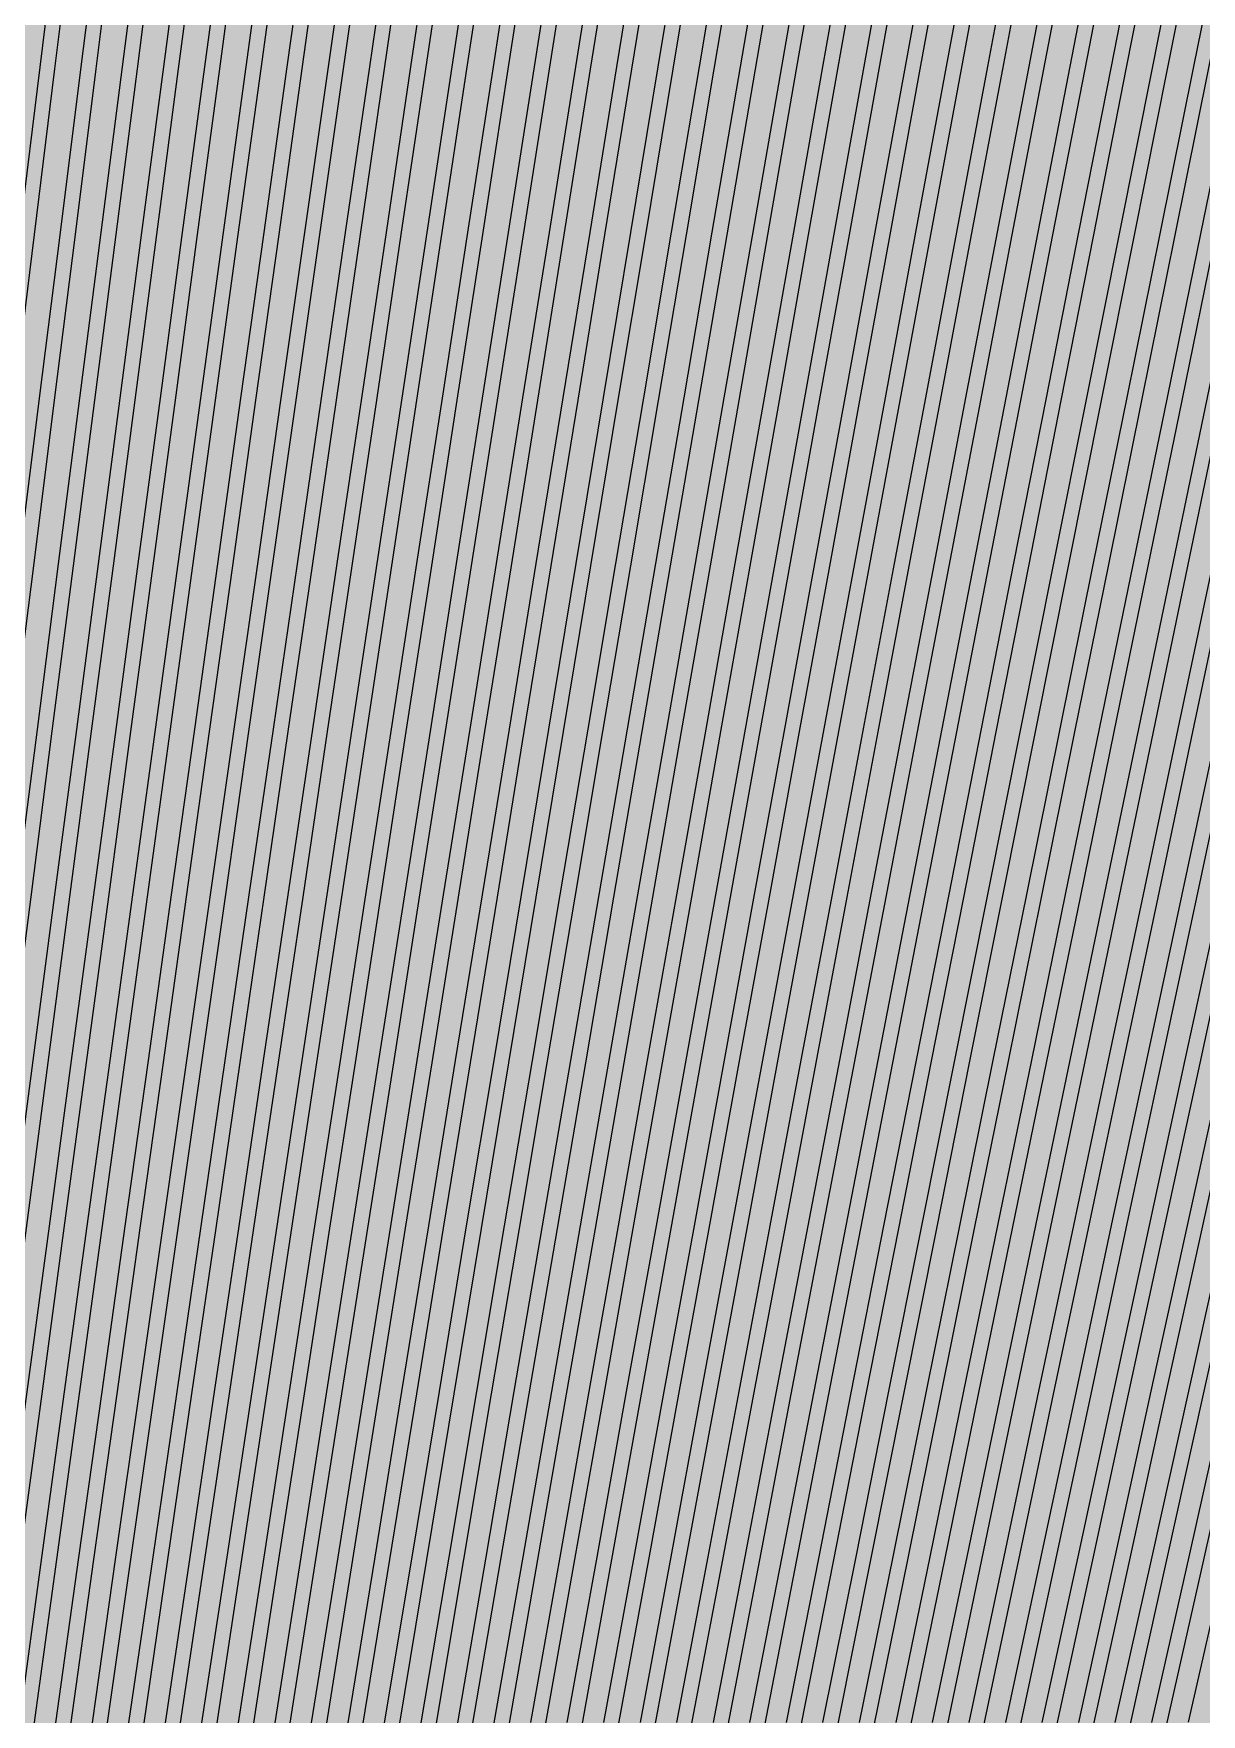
# Model space of a CAD drawing. Header units: metres. Extents: x -7231 to 10969, y -37556 to 1873.
# Drawn here: x 2110.8 to 2269.6, y -18350.6 to -18122.3 of the extents above; entities that cross this region are included whole.
import ezdxf

# ---------------------------------------------------------------- set-up
doc = ezdxf.new("R2010")
doc.units = ezdxf.units.M
for name, color, linetype in [('Metal1', 4, 'CONTINUOUS'), ('Metal2', 3, 'CONTINUOUS'), ('Polyimide', 7, 'CONTINUOUS')]:
    doc.layers.add(name, color=color, linetype=linetype)

msp = doc.modelspace()

# ---------------------------------------------------------------- hatches: boundary and pattern name
at = {"layer": 'Polyimide'}
msp.add_hatch(color=7, dxfattribs=at).paths.add_polyline_path([(4065.69, -468), (4066.67, -501.99), (4068.51, -535.99), (4071.41, -569.99), (4075.54, -603.99), (4081.04, -637.99), (4088.01, -671.99), (4096.52, -705.98), (4106.62, -739.98), (4118.33, -773.98), (4131.63, -807.98), (4146.49, -841.98), (4162.87, -875.98), (4180.68, -909.97), (4199.83, -943.97), (4220.22, -977.97), (4241.73, -1011.97), (4264.21, -1045.97), (4287.52, -1079.96), (4311.51, -1113.96), (4336.01, -1147.96), (4360.86, -1181.96), (4385.88, -1215.96), (4410.89, -1249.96), (4435.74, -1283.95), (4460.24, -1317.95), (4484.23, -1351.95), (4507.54, -1385.95), (4530.02, -1419.95), (4551.53, -1453.94), (4571.92, -1487.94), (4591.07, -1521.94), (4608.88, -1555.94), (4625.26, -1589.94), (4640.12, -1623.94), (4653.42, -1657.93), (4665.13, -1691.93), (4675.23, -1725.93), (4683.74, -1759.93), (4690.71, -1793.93), (4696.21, -1827.93), (4700.34, -1861.92), (4703.24, -1895.92), (4705.08, -1929.92), (4706.06, -1963.92), (4706.44, -1997.92), (4706.5, -2031.91), (4706.5, -4793.02), (4709.95, -4838.39), (4720.22, -4882.71), (4737.08, -4924.98), (4760.13, -4964.2), (4788.85, -4999.49), (4822.58, -5030.03), (4860.53, -5055.12), (4901.85, -5074.18), (4901.85, -5074.18), (4970.68, -5105.23), (5034.7, -5145.26), (5092.76, -5193.54), (5143.8, -5249.19), (5186.89, -5311.2), (5221.24, -5378.44), (5246.23, -5449.69), (5261.41, -5523.66), (5266.5, -5599), (5261.41, -5674.34), (5246.23, -5748.31), (5221.24, -5819.56), (5186.89, -5886.8), (5143.8, -5948.81), (5092.76, -6004.46), (5034.7, -6052.74), (4970.68, -6092.77), (4901.85, -6123.82), (4860.53, -6142.88), (4822.58, -6167.97), (4788.85, -6198.51), (4760.13, -6233.8), (4737.08, -6273.02), (4720.22, -6315.29), (4709.95, -6359.61), (4706.5, -6404.98), (4706.5, -9221.52), (4709.95, -9266.88), (4720.22, -9311.21), (4737.08, -9353.47), (4760.13, -9392.7), (4788.85, -9427.98), (4822.58, -9458.52), (4860.53, -9483.61), (4901.85, -9502.67), (4970.68, -9533.72), (5034.7, -9573.75), (5092.76, -9622.03), (5143.8, -9677.68), (5186.89, -9739.69), (5221.24, -9806.94), (5246.23, -9878.19), (5261.41, -9952.16), (5266.5, -10027.49), (5261.41, -10102.83), (5246.23, -10176.8), (5221.24, -10248.05), (5186.89, -10315.3), (5143.8, -10377.31), (5092.76, -10432.96), (5034.7, -10481.24), (4970.68, -10521.27), (4901.85, -10552.32), (4860.53, -10571.38), (4822.58, -10596.46), (4788.85, -10627), (4760.13, -10662.29), (4737.08, -10701.52), (4720.22, -10743.78), (4709.95, -10788.1), (4706.5, -10833.47), (4706.5, -13650.01), (4709.95, -13695.38), (4720.22, -13739.7), (4737.08, -13781.96), (4760.13, -13821.19), (4788.85, -13856.48), (4822.58, -13887.02), (4860.53, -13912.11), (4901.85, -13931.17), (4970.68, -13962.22), (5034.7, -14002.25), (5092.76, -14050.53), (5143.8, -14106.18), (5186.89, -14168.19), (5221.24, -14235.43), (5246.23, -14306.68), (5261.41, -14380.65), (5266.5, -14455.99), (5261.41, -14531.33), (5246.23, -14605.29), (5221.24, -14676.55), (5186.89, -14743.79), (5143.8, -14805.8), (5092.76, -14861.45), (5034.7, -14909.73), (4970.68, -14949.76), (4901.85, -14980.81), (4860.53, -14999.87), (4822.58, -15024.96), (4788.85, -15055.5), (4760.13, -15090.79), (4737.08, -15130.01), (4720.22, -15172.27), (4709.95, -15216.6), (4706.5, -15261.97), (4706.5, -15455.99), (4720.95, -15750.04), (4764.14, -16041.26), (4835.68, -16326.84), (4934.86, -16604.04), (5060.74, -16870.18), (5212.09, -17122.7), (5387.47, -17359.17), (5585.18, -17577.31), (5803.32, -17775.02), (6039.79, -17950.4), (6292.31, -18101.75), (6558.45, -18227.63), (6835.65, -18326.81), (7121.23, -18398.34), (7412.45, -18441.54), (7706.5, -18455.99), (9969.01, -18455.99), (10047.42, -18459.84), (10125.08, -18471.36), (10201.23, -18490.44), (10275.15, -18516.89), (10346.12, -18550.45), (10413.46, -18590.81), (10476.52, -18637.58), (10534.69, -18690.3), (10587.41, -18748.47), (10634.18, -18811.53), (10674.54, -18878.87), (10708.11, -18949.84), (10734.56, -19023.76), (10753.63, -19099.92), (10765.15, -19177.58), (10769.01, -19255.99), (10769.01, -20895.8), (10730.24, -20951.41), (10694.6, -21009.08), (10662.21, -21068.63), (10633.17, -21129.89), (10607.55, -21192.66), (10585.45, -21256.74), (10566.93, -21321.96), (10552.05, -21388.09), (10540.84, -21454.95), (10533.35, -21522.33), (10529.6, -21590.02), (10529.6, -21657.81), (10533.35, -21725.5), (10540.84, -21792.87), (10552.05, -21859.73), (10566.93, -21925.87), (10585.45, -21991.08), (10607.55, -22055.17), (10633.17, -22117.94), (10662.21, -22179.19), (10694.6, -22238.74), (10730.24, -22296.41), (10769.01, -22352.03), (10769.01, -32454.24), (10728.74, -32510.49), (10691.72, -32568.92), (10658.05, -32629.35), (10627.85, -32691.58), (10601.2, -32755.42), (10578.21, -32820.67), (10558.93, -32887.1), (10543.44, -32954.52), (10531.77, -33022.71), (10523.97, -33091.44), (10520.07, -33160.51), (10520.07, -33229.69), (10523.97, -33298.75), (10531.77, -33367.49), (10543.44, -33435.67), (10558.93, -33503.09), (10578.21, -33569.53), (10601.2, -33634.77), (10627.85, -33698.61), (10658.05, -33760.85), (10691.72, -33821.28), (10728.74, -33879.71), (10769.01, -33935.96), (10769.01, -36556), (10765.15, -36634.41), (10753.63, -36712.07), (10734.56, -36788.23), (10708.11, -36862.15), (10674.54, -36933.12), (10634.18, -37000.46), (10587.41, -37063.51), (10534.69, -37121.69), (10476.52, -37174.41), (10413.46, -37221.18), (10346.12, -37261.54), (10275.15, -37295.1), (10201.23, -37321.55), (10125.08, -37340.63), (10047.42, -37352.15), (9969.01, -37356), (-6231.01, -37356), (-6309.42, -37352.15), (-6387.08, -37340.63), (-6463.23, -37321.55), (-6537.15, -37295.1), (-6608.12, -37261.54), (-6675.46, -37221.18), (-6738.52, -37174.41), (-6796.69, -37121.69), (-6849.41, -37063.51), (-6896.18, -37000.46), (-6936.54, -36933.12), (-6970.11, -36862.15), (-6996.56, -36788.23), (-7015.63, -36712.07), (-7027.15, -36634.41), (-7031.01, -36556), (-7031.01, -33936), (-6990.74, -33879.75), (-6953.7, -33821.31), (-6920.03, -33760.88), (-6889.82, -33698.64), (-6863.18, -33634.8), (-6840.18, -33569.55), (-6820.9, -33503.11), (-6805.4, -33435.69), (-6793.74, -33367.49), (-6785.94, -33298.75), (-6782.03, -33229.68), (-6782.03, -33160.5), (-6785.94, -33091.43), (-6793.74, -33022.69), (-6805.4, -32954.5), (-6820.9, -32887.07), (-6840.18, -32820.63), (-6863.18, -32755.39), (-6889.82, -32691.54), (-6920.03, -32629.3), (-6953.7, -32568.87), (-6990.74, -32510.43), (-7031.01, -32454.18), (-7031.01, -22364.83), (-6990.74, -22308.58), (-6953.7, -22250.14), (-6920.03, -22189.71), (-6889.82, -22127.47), (-6863.18, -22063.62), (-6840.18, -21998.38), (-6820.9, -21931.94), (-6805.4, -21864.51), (-6793.74, -21796.32), (-6785.94, -21727.58), (-6782.03, -21658.51), (-6782.03, -21589.33), (-6785.94, -21520.26), (-6793.74, -21451.52), (-6805.4, -21383.32), (-6820.9, -21315.9), (-6840.18, -21249.46), (-6863.18, -21184.21), (-6889.82, -21120.37), (-6920.03, -21058.13), (-6953.7, -20997.7), (-6990.74, -20939.26), (-7031.01, -20883.01), (-7031.01, -19255.99), (-7027.15, -19177.58), (-7015.63, -19099.92), (-6996.56, -19023.76), (-6970.11, -18949.84), (-6936.54, -18878.87), (-6896.18, -18811.53), (-6849.41, -18748.47), (-6796.69, -18690.3), (-6738.52, -18637.58), (-6675.46, -18590.81), (-6608.12, -18550.45), (-6537.15, -18516.89), (-6463.23, -18490.44), (-6387.08, -18471.36), (-6309.42, -18459.84), (-6231.01, -18455.99), (-3968.5, -18455.99), (-3674.45, -18441.54), (-3383.23, -18398.34), (-3097.65, -18326.81), (-2820.45, -18227.63), (-2554.31, -18101.75), (-2301.79, -17950.4), (-2065.32, -17775.02), (-1847.18, -17577.31), (-1649.47, -17359.17), (-1474.09, -17122.7), (-1322.74, -16870.18), (-1196.86, -16604.04), (-1097.68, -16326.84), (-1026.14, -16041.26), (-982.95, -15750.04), (-968.5, -15455.99), (-968.5, -15261.97), (-971.95, -15216.6), (-982.22, -15172.27), (-999.08, -15130.01), (-1022.13, -15090.79), (-1050.85, -15055.5), (-1084.58, -15024.96), (-1122.53, -14999.87), (-1163.85, -14980.81), (-1232.68, -14949.76), (-1296.7, -14909.73), (-1354.76, -14861.45), (-1405.8, -14805.8), (-1448.89, -14743.79), (-1483.24, -14676.55), (-1508.23, -14605.29), (-1523.41, -14531.33), (-1528.5, -14455.99), (-1523.41, -14380.65), (-1508.23, -14306.68), (-1483.24, -14235.43), (-1448.89, -14168.19), (-1405.8, -14106.18), (-1354.76, -14050.53), (-1296.7, -14002.25), (-1232.68, -13962.22), (-1163.85, -13931.17), (-1122.53, -13912.11), (-1084.58, -13887.02), (-1050.85, -13856.48), (-1022.13, -13821.19), (-999.08, -13781.96), (-982.22, -13739.7), (-971.95, -13695.38), (-968.5, -13650.01), (-968.5, -12309.64), (-971.95, -12264.27), (-982.22, -12219.94), (-999.08, -12177.68), (-1022.13, -12138.46), (-1050.85, -12103.17), (-1084.58, -12072.63), (-1122.53, -12047.54), (-1163.85, -12028.48), (-1232.68, -11997.43), (-1296.7, -11957.4), (-1354.76, -11909.12), (-1405.8, -11853.47), (-1448.89, -11791.46), (-1483.24, -11724.22), (-1508.23, -11652.96), (-1523.41, -11579), (-1528.5, -11503.66), (-1523.41, -11428.32), (-1508.23, -11354.35), (-1483.24, -11283.1), (-1448.89, -11215.86), (-1405.8, -11153.85), (-1354.76, -11098.2), (-1296.7, -11049.92), (-1232.68, -11009.89), (-1163.85, -10978.84), (-1122.53, -10959.78), (-1084.58, -10934.69), (-1050.85, -10904.15), (-1022.13, -10868.86), (-999.08, -10829.63), (-982.22, -10787.37), (-971.95, -10743.05), (-968.5, -10697.68), (-968.5, -9357.31), (-971.95, -9311.94), (-982.22, -9267.62), (-999.08, -9225.35), (-1022.13, -9186.13), (-1050.85, -9150.84), (-1084.58, -9120.3), (-1122.53, -9095.21), (-1163.85, -9076.15), (-1163.85, -9076.15), (-1232.68, -9045.1), (-1296.7, -9005.07), (-1354.76, -8956.79), (-1405.8, -8901.14), (-1448.89, -8839.13), (-1483.24, -8771.89), (-1508.23, -8700.64), (-1523.41, -8626.67), (-1528.5, -8551.33), (-1523.41, -8475.99), (-1508.23, -8402.02), (-1483.24, -8330.77), (-1448.89, -8263.53), (-1405.8, -8201.52), (-1354.76, -8145.87), (-1296.7, -8097.59), (-1232.68, -8057.56), (-1163.85, -8026.51), (-1163.85, -8026.51), (-1122.53, -8007.45), (-1084.58, -7982.36), (-1050.85, -7951.82), (-1022.13, -7916.53), (-999.08, -7877.31), (-982.22, -7835.04), (-971.95, -7790.72), (-968.5, -7745.35), (-968.5, -6404.98), (-971.95, -6359.61), (-982.22, -6315.29), (-999.08, -6273.02), (-1022.13, -6233.8), (-1050.85, -6198.51), (-1084.58, -6167.97), (-1122.53, -6142.88), (-1163.85, -6123.82), (-1163.85, -6123.82), (-1232.68, -6092.77), (-1296.7, -6052.74), (-1354.76, -6004.46), (-1405.8, -5948.81), (-1448.89, -5886.8), (-1483.24, -5819.56), (-1508.23, -5748.31), (-1523.41, -5674.34), (-1528.5, -5599), (-1523.41, -5523.66), (-1508.23, -5449.69), (-1483.24, -5378.44), (-1448.89, -5311.2), (-1405.8, -5249.19), (-1354.76, -5193.54), (-1296.7, -5145.26), (-1232.68, -5105.23), (-1163.85, -5074.18), (-1163.85, -5074.18), (-1122.53, -5055.12), (-1084.58, -5030.03), (-1050.85, -4999.49), (-1022.13, -4964.2), (-999.08, -4924.98), (-982.22, -4882.71), (-971.95, -4838.39), (-968.5, -4793.02), (-968.5, -2031.91), (-968.44, -1997.92), (-968.06, -1963.92), (-967.05, -1929.92), (-965.18, -1895.92), (-962.22, -1861.92), (-958.01, -1827.93), (-952.41, -1793.93), (-945.31, -1759.93), (-936.64, -1725.93), (-926.35, -1691.93), (-914.43, -1657.93), (-900.88, -1623.94), (-885.74, -1589.94), (-869.05, -1555.94), (-850.91, -1521.94), (-831.4, -1487.94), (-810.63, -1453.94), (-788.72, -1419.95), (-765.82, -1385.95), (-742.07, -1351.95), (-717.63, -1317.95), (-692.67, -1283.95), (-667.36, -1249.96), (-641.88, -1215.96), (-616.39, -1181.96), (-591.08, -1147.96), (-566.12, -1113.96), (-541.68, -1079.96), (-517.93, -1045.97), (-495.03, -1011.97), (-473.12, -977.97), (-452.35, -943.97), (-432.84, -909.97), (-414.7, -875.98), (-398.01, -841.98), (-382.87, -807.98), (-369.32, -773.98), (-357.4, -739.98), (-347.11, -705.98), (-338.44, -671.99), (-331.34, -637.99), (-325.74, -603.99), (-321.53, -569.99), (-318.57, -535.99), (-316.7, -501.99), (-315.69, -468), (-315.31, -434), (-315.25, -400), (-315.25, 401), (-315.25, 451), (-315.25, 1644), (-270.25, 1644), (-270.03, 1637.13), (-269.35, 1630.29), (-268.23, 1623.52), (-266.67, 1616.82), (-264.68, 1610.25), (-262.26, 1603.82), (-259.42, 1597.56), (-256.18, 1591.5), (-252.55, 1585.67), (-248.55, 1580.08), (-244.19, 1574.77), (-239.5, 1569.75), (-234.48, 1565.06), (-229.17, 1560.7), (-223.58, 1556.7), (-217.75, 1553.07), (-211.69, 1549.83), (-205.43, 1546.99), (-199, 1544.57), (-192.43, 1542.58), (-185.73, 1541.02), (-178.96, 1539.9), (-172.12, 1539.22), (-165.25, 1539), (-158.38, 1539.22), (-151.54, 1539.9), (-144.77, 1541.02), (-138.07, 1542.58), (-131.5, 1544.57), (-125.07, 1546.99), (-118.81, 1549.83), (-112.75, 1553.07), (-106.92, 1556.7), (-101.33, 1560.7), (-96.02, 1565.06), (-91, 1569.75), (-86.31, 1574.77), (-81.95, 1580.08), (-77.95, 1585.67), (-74.32, 1591.5), (-71.08, 1597.56), (-68.24, 1603.82), (-65.82, 1610.25), (-63.83, 1616.82), (-62.27, 1623.52), (-61.15, 1630.29), (-60.47, 1637.13), (-60.25, 1644), (1853, 1644), (1853, 1573), (3815.25, 1573), (3815.46, 1579.54), (3816.11, 1586.05), (3817.17, 1592.51), (3818.66, 1598.88), (3820.56, 1605.14), (3822.86, 1611.27), (3825.56, 1617.23), (3828.65, 1623), (3832.1, 1628.56), (3835.91, 1633.88), (3840.07, 1638.93), (3844.54, 1643.71), (3849.32, 1648.18), (3854.37, 1652.34), (3859.69, 1656.15), (3865.25, 1659.6), (3871.02, 1662.69), (3876.98, 1665.39), (3883.11, 1667.69), (3889.37, 1669.59), (3895.74, 1671.08), (3902.2, 1672.14), (3908.71, 1672.79), (3915.25, 1673), (3921.79, 1672.79), (3928.3, 1672.14), (3934.76, 1671.08), (3941.13, 1669.59), (3947.39, 1667.69), (3953.52, 1665.39), (3959.48, 1662.69), (3965.25, 1659.6), (3970.81, 1656.15), (3976.13, 1652.34), (3981.18, 1648.18), (3985.96, 1643.71), (3990.43, 1638.93), (3994.59, 1633.88), (3998.4, 1628.56), (4001.85, 1623), (4004.94, 1617.23), (4007.64, 1611.27), (4009.94, 1605.14), (4011.84, 1598.88), (4013.33, 1592.51), (4014.39, 1586.05), (4015.04, 1579.54), (4015.25, 1573), (4065.25, 1573), (4065.25, 451), (4065.25, 401), (4065.25, -400), (4065.31, -434), (4065.69, -468)])

# ---------------------------------------------------------------- linework, layer by layer
at = {"layer": 'Metal1'}
for points in [[(2088.99, -18351.81), (2091.82, -18329.31), (2094.65, -18306.81), (2097.48, -18284.31), (2100.3, -18261.81), (2103.13, -18239.31), (2105.96, -18216.81), (2108.79, -18194.31), (2111.62, -18171.81), (2114.45, -18149.31), (2117.28, -18126.8), (2120.11, -18104.3)], [(2122.09, -18104.55), (2119.26, -18127.05), (2116.43, -18149.56), (2113.6, -18172.06), (2110.78, -18194.56), (2107.95, -18217.06), (2105.12, -18239.56), (2102.29, -18262.06), (2099.46, -18284.56), (2096.63, -18307.06), (2093.8, -18329.56), (2090.97, -18352.06)], [(2098.92, -18351.81), (2101.88, -18329.31), (2104.83, -18306.8), (2107.79, -18284.3), (2110.75, -18261.8), (2113.7, -18239.3), (2116.66, -18216.8), (2119.61, -18194.3), (2122.57, -18171.8), (2125.52, -18149.3), (2128.48, -18126.8), (2131.44, -18104.3)], [(2133.42, -18104.56), (2130.46, -18127.06), (2127.51, -18149.56), (2124.55, -18172.06), (2121.6, -18194.56), (2118.64, -18217.06), (2115.68, -18239.56), (2112.73, -18262.06), (2109.77, -18284.56), (2106.82, -18307.07), (2103.86, -18329.57), (2100.91, -18352.07)], [(2108.86, -18351.8), (2111.94, -18329.3), (2115.02, -18306.8), (2118.1, -18284.3), (2121.19, -18261.8), (2124.27, -18239.3), (2127.35, -18216.8), (2130.44, -18194.3), (2133.52, -18171.8), (2136.6, -18149.29), (2139.68, -18126.79), (2142.77, -18104.29)], [(2144.75, -18104.56), (2141.67, -18127.07), (2138.58, -18149.57), (2135.5, -18172.07), (2132.42, -18194.57), (2129.33, -18217.07), (2126.25, -18239.57), (2123.17, -18262.07), (2120.09, -18284.57), (2117, -18307.07), (2113.92, -18329.57), (2110.84, -18352.07)], [(2118.79, -18351.8), (2122, -18329.29), (2125.21, -18306.79), (2128.42, -18284.29), (2131.63, -18261.79), (2134.84, -18239.29), (2138.05, -18216.79), (2141.26, -18194.29), (2144.47, -18171.79), (2147.68, -18149.29), (2150.89, -18126.79), (2154.1, -18104.29)], [(2156.08, -18104.57), (2152.87, -18127.07), (2149.66, -18149.57), (2146.45, -18172.07), (2143.24, -18194.57), (2140.03, -18217.07), (2136.82, -18239.57), (2133.61, -18262.07), (2130.4, -18284.58), (2127.19, -18307.08), (2123.98, -18329.58), (2120.77, -18352.08)], [(2128.72, -18351.79), (2132.06, -18329.29), (2135.39, -18306.79), (2138.73, -18284.29), (2142.07, -18261.79), (2145.41, -18239.29), (2148.74, -18216.79), (2152.08, -18194.28), (2155.42, -18171.78), (2158.76, -18149.28), (2162.09, -18126.78), (2165.43, -18104.28)], [(2167.41, -18104.58), (2164.07, -18127.08), (2160.73, -18149.58), (2157.4, -18172.08), (2154.06, -18194.58), (2150.72, -18217.08), (2147.38, -18239.58), (2144.05, -18262.08), (2140.71, -18284.58), (2137.37, -18307.08), (2134.04, -18329.58), (2130.7, -18352.08)], [(2138.65, -18351.78), (2142.12, -18329.28), (2145.58, -18306.78), (2149.05, -18284.28), (2152.51, -18261.78), (2155.97, -18239.28), (2159.44, -18216.78), (2162.9, -18194.28), (2166.37, -18171.78), (2169.83, -18149.28), (2173.3, -18126.78), (2176.76, -18104.28)], [(2178.74, -18104.58), (2175.27, -18127.08), (2171.81, -18149.58), (2168.34, -18172.08), (2164.88, -18194.58), (2161.42, -18217.08), (2157.95, -18239.59), (2154.49, -18262.09), (2151.02, -18284.59), (2147.56, -18307.09), (2144.09, -18329.59), (2140.63, -18352.09)], [(2148.59, -18351.78), (2152.18, -18329.28), (2155.77, -18306.78), (2159.36, -18284.28), (2162.95, -18261.78), (2166.54, -18239.28), (2170.13, -18216.77), (2173.73, -18194.27), (2177.32, -18171.77), (2180.91, -18149.27), (2184.5, -18126.77), (2188.09, -18104.27)], [(2190.07, -18104.59), (2186.48, -18127.09), (2182.88, -18149.59), (2179.29, -18172.09), (2175.7, -18194.59), (2172.11, -18217.09), (2168.52, -18239.59), (2164.93, -18262.09), (2161.33, -18284.59), (2157.74, -18307.09), (2154.15, -18329.59), (2150.56, -18352.09)], [(2158.52, -18351.77), (2162.24, -18329.27), (2165.96, -18306.77), (2169.67, -18284.27), (2173.39, -18261.77), (2177.11, -18239.27), (2180.83, -18216.77), (2184.55, -18194.27), (2188.27, -18171.77), (2191.99, -18149.27), (2195.7, -18126.77), (2199.42, -18104.27)], [(2201.4, -18104.59), (2197.68, -18127.09), (2193.96, -18149.59), (2190.24, -18172.09), (2186.52, -18194.59), (2182.8, -18217.1), (2179.08, -18239.6), (2175.37, -18262.1), (2171.65, -18284.6), (2167.93, -18307.1), (2164.21, -18329.6), (2160.49, -18352.1)], [(2168.45, -18351.77), (2172.3, -18329.27), (2176.14, -18306.77), (2179.99, -18284.27), (2183.83, -18261.77), (2187.68, -18239.26), (2191.53, -18216.76), (2195.37, -18194.26), (2199.22, -18171.76), (2203.06, -18149.26), (2206.91, -18126.76), (2210.75, -18104.26)], [(2212.73, -18104.6), (2208.88, -18127.1), (2205.03, -18149.6), (2201.19, -18172.1), (2197.34, -18194.6), (2193.5, -18217.1), (2189.65, -18239.6), (2185.81, -18262.1), (2181.96, -18284.6), (2178.11, -18307.1), (2174.27, -18329.6), (2170.42, -18352.1)], [(2178.38, -18351.76), (2182.36, -18329.26), (2186.33, -18306.76), (2190.3, -18284.26), (2194.27, -18261.76), (2198.25, -18239.26), (2202.22, -18216.76), (2206.19, -18194.26), (2210.17, -18171.76), (2214.14, -18149.26), (2218.11, -18126.76), (2222.09, -18104.26)], [(2224.05, -18104.6), (2220.08, -18127.1), (2216.11, -18149.6), (2212.14, -18172.1), (2208.16, -18194.61), (2204.19, -18217.11), (2200.22, -18239.61), (2196.24, -18262.11), (2192.27, -18284.61), (2188.3, -18307.11), (2184.33, -18329.61), (2180.35, -18352.11)], [(2188.32, -18351.76), (2192.42, -18329.26), (2196.52, -18306.76), (2200.62, -18284.26), (2204.72, -18261.75), (2208.82, -18239.25), (2212.92, -18216.75), (2217.02, -18194.25), (2221.12, -18171.75), (2225.22, -18149.25), (2229.32, -18126.75), (2233.42, -18104.25)], [(2235.38, -18104.61), (2231.28, -18127.11), (2227.18, -18149.61), (2223.08, -18172.11), (2218.98, -18194.61), (2214.88, -18217.11), (2210.78, -18239.61), (2206.68, -18262.11), (2202.58, -18284.61), (2198.48, -18307.11), (2194.38, -18329.62), (2190.28, -18352.12)], [(2198.25, -18351.75), (2202.48, -18329.25), (2206.7, -18306.75), (2210.93, -18284.25), (2215.16, -18261.75), (2219.38, -18239.25), (2223.61, -18216.75), (2227.84, -18194.25), (2232.07, -18171.75), (2236.29, -18149.25), (2240.52, -18126.75), (2244.75, -18104.24)], [(2246.71, -18104.61), (2242.49, -18127.11), (2238.26, -18149.61), (2234.03, -18172.12), (2229.8, -18194.62), (2225.58, -18217.12), (2221.35, -18239.62), (2217.12, -18262.12), (2212.9, -18284.62), (2208.67, -18307.12), (2204.44, -18329.62), (2200.21, -18352.12)], [(2208.18, -18351.75), (2212.54, -18329.25), (2216.89, -18306.75), (2221.24, -18284.24), (2225.6, -18261.74), (2229.95, -18239.24), (2234.31, -18216.74), (2238.66, -18194.24), (2243.02, -18171.74), (2247.37, -18149.24), (2251.72, -18126.74), (2256.08, -18104.24)], [(2258.04, -18104.62), (2253.69, -18127.12), (2249.33, -18149.62), (2244.98, -18172.12), (2240.63, -18194.62), (2236.27, -18217.12), (2231.92, -18239.62), (2227.56, -18262.12), (2223.21, -18284.62), (2218.85, -18307.13), (2214.5, -18329.63), (2210.15, -18352.13)], [(2218.11, -18351.74), (2222.6, -18329.24), (2227.08, -18306.74), (2231.56, -18284.24), (2236.04, -18261.74), (2240.52, -18239.24), (2245, -18216.74), (2249.48, -18194.24), (2253.97, -18171.74), (2258.45, -18149.24), (2262.93, -18126.73), (2267.41, -18104.23)], [(2269.37, -18104.62), (2264.89, -18127.12), (2260.41, -18149.63), (2255.93, -18172.13), (2251.45, -18194.63), (2246.96, -18217.13), (2242.48, -18239.63), (2238, -18262.13), (2233.52, -18284.63), (2229.04, -18307.13), (2224.56, -18329.63), (2220.08, -18352.13)], [(2228.05, -18351.74), (2232.66, -18329.24), (2237.26, -18306.73), (2241.87, -18284.23), (2246.48, -18261.73), (2251.09, -18239.23), (2255.7, -18216.73), (2260.31, -18194.23), (2264.92, -18171.73), (2269.52, -18149.23), (2274.13, -18126.73), (2278.74, -18104.23)], [(2280.7, -18104.63), (2276.09, -18127.13), (2271.48, -18149.63), (2266.88, -18172.13), (2262.27, -18194.63), (2257.66, -18217.13), (2253.05, -18239.63), (2248.44, -18262.13), (2243.83, -18284.64), (2239.22, -18307.14), (2234.62, -18329.64), (2230.01, -18352.14)], [(2237.98, -18351.73), (2242.72, -18329.23), (2247.45, -18306.73), (2252.19, -18284.23), (2256.92, -18261.73), (2261.66, -18239.23), (2266.39, -18216.73), (2271.13, -18194.23), (2275.87, -18171.73), (2280.6, -18149.22), (2285.34, -18126.72), (2290.07, -18104.22)], [(2292.03, -18104.63), (2287.29, -18127.14), (2282.56, -18149.64), (2277.82, -18172.14), (2273.09, -18194.64), (2268.35, -18217.14), (2263.62, -18239.64), (2258.88, -18262.14), (2254.14, -18284.64), (2249.41, -18307.14), (2244.67, -18329.64), (2239.94, -18352.14)], [(2247.91, -18351.73), (2252.78, -18329.22), (2257.64, -18306.72), (2262.5, -18284.22), (2267.36, -18261.72), (2272.23, -18239.22), (2277.09, -18216.72), (2281.95, -18194.22), (2286.82, -18171.72), (2291.68, -18149.22), (2296.54, -18126.72), (2301.4, -18104.22)], [(2303.36, -18104.64), (2298.5, -18127.14), (2293.63, -18149.64), (2288.77, -18172.14), (2283.91, -18194.64), (2279.04, -18217.14), (2274.18, -18239.64), (2269.32, -18262.14), (2264.46, -18284.65), (2259.59, -18307.15), (2254.73, -18329.65), (2249.87, -18352.15)], [(2257.85, -18351.72), (2262.84, -18329.22), (2267.83, -18306.72), (2272.82, -18284.22), (2277.81, -18261.72), (2282.8, -18239.22), (2287.79, -18216.72), (2292.78, -18194.22), (2297.77, -18171.71), (2302.76, -18149.21), (2307.75, -18126.71), (2312.74, -18104.21)], [(2314.69, -18104.65), (2309.7, -18127.15), (2304.71, -18149.65), (2299.72, -18172.15), (2294.73, -18194.65), (2289.74, -18217.15), (2284.75, -18239.65), (2279.76, -18262.15), (2274.77, -18284.65), (2269.78, -18307.15), (2264.79, -18329.65), (2259.8, -18352.15)], [(2267.78, -18351.71), (2272.9, -18329.21), (2278.01, -18306.71), (2283.13, -18284.21), (2288.25, -18261.71), (2293.36, -18239.21), (2298.48, -18216.71), (2303.6, -18194.21), (2308.72, -18171.71), (2313.83, -18149.21), (2318.95, -18126.71), (2324.07, -18104.21)]]:
    msp.add_lwpolyline(points, dxfattribs=at)
at = {"layer": 'Metal2'}
for points in [[(2084.02, -18351.81), (2086.79, -18329.31), (2089.55, -18306.81), (2092.32, -18284.31), (2095.08, -18261.81), (2097.85, -18239.31), (2100.61, -18216.81), (2103.38, -18194.31), (2106.14, -18171.81), (2108.91, -18149.31), (2111.67, -18126.81), (2114.44, -18104.31)], [(2116.43, -18104.55), (2113.66, -18127.05), (2110.89, -18149.55), (2108.13, -18172.05), (2105.36, -18194.55), (2102.6, -18217.05), (2099.83, -18239.56), (2097.07, -18262.06), (2094.3, -18284.56), (2091.54, -18307.06), (2088.77, -18329.56), (2086.01, -18352.06)], [(2093.96, -18351.81), (2096.85, -18329.31), (2099.74, -18306.81), (2102.63, -18284.31), (2105.53, -18261.81), (2108.42, -18239.31), (2111.31, -18216.8), (2114.2, -18194.3), (2117.09, -18171.8), (2119.99, -18149.3), (2122.88, -18126.8), (2125.77, -18104.3)], [(2127.75, -18104.56), (2124.86, -18127.06), (2121.97, -18149.56), (2119.08, -18172.06), (2116.19, -18194.56), (2113.29, -18217.06), (2110.4, -18239.56), (2107.51, -18262.06), (2104.62, -18284.56), (2101.72, -18307.06), (2098.83, -18329.56), (2095.94, -18352.06)], [(2103.89, -18351.8), (2106.91, -18329.3), (2109.93, -18306.8), (2112.95, -18284.3), (2115.97, -18261.8), (2118.99, -18239.3), (2122.01, -18216.8), (2125.02, -18194.3), (2128.04, -18171.8), (2131.06, -18149.3), (2134.08, -18126.8), (2137.1, -18104.3)], [(2139.08, -18104.56), (2136.06, -18127.06), (2133.05, -18149.56), (2130.03, -18172.06), (2127.01, -18194.56), (2123.99, -18217.07), (2120.97, -18239.57), (2117.95, -18262.07), (2114.93, -18284.57), (2111.91, -18307.07), (2108.89, -18329.57), (2105.87, -18352.07)], [(2113.82, -18351.8), (2116.97, -18329.3), (2120.11, -18306.8), (2123.26, -18284.3), (2126.41, -18261.8), (2129.55, -18239.29), (2132.7, -18216.79), (2135.85, -18194.29), (2138.99, -18171.79), (2142.14, -18149.29), (2145.29, -18126.79), (2148.43, -18104.29)], [(2150.41, -18104.57), (2147.27, -18127.07), (2144.12, -18149.57), (2140.97, -18172.07), (2137.83, -18194.57), (2134.68, -18217.07), (2131.53, -18239.57), (2128.39, -18262.07), (2125.24, -18284.57), (2122.1, -18307.07), (2118.95, -18329.57), (2115.8, -18352.07)], [(2123.75, -18351.79), (2127.03, -18329.29), (2130.3, -18306.79), (2133.57, -18284.29), (2136.85, -18261.79), (2140.12, -18239.29), (2143.4, -18216.79), (2146.67, -18194.29), (2149.94, -18171.79), (2153.22, -18149.29), (2156.49, -18126.79), (2159.76, -18104.29)], [(2161.74, -18104.57), (2158.47, -18127.07), (2155.2, -18149.57), (2151.92, -18172.08), (2148.65, -18194.58), (2145.37, -18217.08), (2142.1, -18239.58), (2138.83, -18262.08), (2135.55, -18284.58), (2132.28, -18307.08), (2129.01, -18329.58), (2125.73, -18352.08)], [(2133.69, -18351.79), (2137.09, -18329.29), (2140.49, -18306.79), (2143.89, -18284.28), (2147.29, -18261.78), (2150.69, -18239.28), (2154.09, -18216.78), (2157.49, -18194.28), (2160.89, -18171.78), (2164.29, -18149.28), (2167.69, -18126.78), (2171.09, -18104.28)], [(2173.07, -18104.58), (2169.67, -18127.08), (2166.27, -18149.58), (2162.87, -18172.08), (2159.47, -18194.58), (2156.07, -18217.08), (2152.67, -18239.58), (2149.27, -18262.08), (2145.87, -18284.58), (2142.47, -18307.08), (2139.06, -18329.59), (2135.66, -18352.09)], [(2143.62, -18351.78), (2147.15, -18329.28), (2150.67, -18306.78), (2154.2, -18284.28), (2157.73, -18261.78), (2161.26, -18239.28), (2164.79, -18216.78), (2168.31, -18194.28), (2171.84, -18171.78), (2175.37, -18149.28), (2178.9, -18126.77), (2182.43, -18104.27)], [(2184.4, -18104.58), (2180.87, -18127.08), (2177.35, -18149.59), (2173.82, -18172.09), (2170.29, -18194.59), (2166.76, -18217.09), (2163.23, -18239.59), (2159.71, -18262.09), (2156.18, -18284.59), (2152.65, -18307.09), (2149.12, -18329.59), (2145.59, -18352.09)], [(2153.55, -18351.78), (2157.21, -18329.28), (2160.86, -18306.77), (2164.52, -18284.27), (2168.17, -18261.77), (2171.83, -18239.27), (2175.48, -18216.77), (2179.14, -18194.27), (2182.79, -18171.77), (2186.45, -18149.27), (2190.1, -18126.77), (2193.76, -18104.27)], [(2195.73, -18104.59), (2192.08, -18127.09), (2188.42, -18149.59), (2184.77, -18172.09), (2181.11, -18194.59), (2177.46, -18217.09), (2173.8, -18239.59), (2170.15, -18262.09), (2166.49, -18284.59), (2162.84, -18307.1), (2159.18, -18329.6), (2155.53, -18352.1)], [(2163.48, -18351.77), (2167.27, -18329.27), (2171.05, -18306.77), (2174.83, -18284.27), (2178.61, -18261.77), (2182.4, -18239.27), (2186.18, -18216.77), (2189.96, -18194.27), (2193.74, -18171.77), (2197.52, -18149.26), (2201.31, -18126.76), (2205.09, -18104.26)], [(2207.06, -18104.59), (2203.28, -18127.1), (2199.5, -18149.6), (2195.71, -18172.1), (2191.93, -18194.6), (2188.15, -18217.1), (2184.37, -18239.6), (2180.59, -18262.1), (2176.8, -18284.6), (2173.02, -18307.1), (2169.24, -18329.6), (2165.46, -18352.1)], [(2173.42, -18351.77), (2177.33, -18329.26), (2181.24, -18306.76), (2185.15, -18284.26), (2189.05, -18261.76), (2192.96, -18239.26), (2196.87, -18216.76), (2200.78, -18194.26), (2204.69, -18171.76), (2208.6, -18149.26), (2212.51, -18126.76), (2216.42, -18104.26)], [(2218.39, -18104.6), (2214.48, -18127.1), (2210.57, -18149.6), (2206.66, -18172.1), (2202.75, -18194.6), (2198.84, -18217.1), (2194.93, -18239.6), (2191.02, -18262.1), (2187.12, -18284.61), (2183.21, -18307.11), (2179.3, -18329.61), (2175.39, -18352.11)], [(2183.35, -18351.76), (2187.39, -18329.26), (2191.42, -18306.76), (2195.46, -18284.26), (2199.5, -18261.76), (2203.53, -18239.26), (2207.57, -18216.76), (2211.6, -18194.26), (2215.64, -18171.75), (2219.68, -18149.25), (2223.71, -18126.75), (2227.75, -18104.25)], [(2229.72, -18104.61), (2225.68, -18127.11), (2221.65, -18149.61), (2217.61, -18172.11), (2213.57, -18194.61), (2209.54, -18217.11), (2205.5, -18239.61), (2201.46, -18262.11), (2197.43, -18284.61), (2193.39, -18307.11), (2189.35, -18329.61), (2185.32, -18352.11)], [(2193.28, -18351.75), (2197.45, -18329.25), (2201.61, -18306.75), (2205.77, -18284.25), (2209.94, -18261.75), (2214.1, -18239.25), (2218.26, -18216.75), (2222.43, -18194.25), (2226.59, -18171.75), (2230.75, -18149.25), (2234.92, -18126.75), (2239.08, -18104.25)], [(2241.05, -18104.61), (2236.88, -18127.11), (2232.72, -18149.61), (2228.56, -18172.11), (2224.39, -18194.61), (2220.23, -18217.11), (2216.07, -18239.62), (2211.9, -18262.12), (2207.74, -18284.62), (2203.58, -18307.12), (2199.41, -18329.62), (2195.25, -18352.12)], [(2203.22, -18351.75), (2207.51, -18329.25), (2211.8, -18306.75), (2216.09, -18284.25), (2220.38, -18261.75), (2224.67, -18239.25), (2228.96, -18216.75), (2233.25, -18194.24), (2237.54, -18171.74), (2241.83, -18149.24), (2246.12, -18126.74), (2250.41, -18104.24)], [(2252.38, -18104.62), (2248.09, -18127.12), (2243.8, -18149.62), (2239.51, -18172.12), (2235.21, -18194.62), (2230.92, -18217.12), (2226.63, -18239.62), (2222.34, -18262.12), (2218.05, -18284.62), (2213.76, -18307.12), (2209.47, -18329.62), (2205.18, -18352.12)], [(2213.15, -18351.74), (2217.57, -18329.24), (2221.98, -18306.74), (2226.4, -18284.24), (2230.82, -18261.74), (2235.24, -18239.24), (2239.66, -18216.74), (2244.07, -18194.24), (2248.49, -18171.74), (2252.91, -18149.24), (2257.33, -18126.74), (2261.74, -18104.24)], [(2263.71, -18104.62), (2259.29, -18127.12), (2254.87, -18149.62), (2250.45, -18172.12), (2246.04, -18194.62), (2241.62, -18217.13), (2237.2, -18239.63), (2232.78, -18262.13), (2228.36, -18284.63), (2223.95, -18307.13), (2219.53, -18329.63), (2215.11, -18352.13)], [(2223.08, -18351.74), (2227.63, -18329.24), (2232.17, -18306.74), (2236.72, -18284.24), (2241.26, -18261.74), (2245.81, -18239.24), (2250.35, -18216.73), (2254.9, -18194.23), (2259.44, -18171.73), (2263.99, -18149.23), (2268.53, -18126.73), (2273.08, -18104.23)], [(2275.04, -18104.63), (2270.49, -18127.13), (2265.95, -18149.63), (2261.4, -18172.13), (2256.86, -18194.63), (2252.31, -18217.13), (2247.77, -18239.63), (2243.22, -18262.13), (2238.68, -18284.63), (2234.13, -18307.13), (2229.59, -18329.63), (2225.04, -18352.13)], [(2233.01, -18351.73), (2237.69, -18329.23), (2242.36, -18306.73), (2247.03, -18284.23), (2251.7, -18261.73), (2256.37, -18239.23), (2261.05, -18216.73), (2265.72, -18194.23), (2270.39, -18171.73), (2275.06, -18149.23), (2279.73, -18126.73), (2284.41, -18104.23)], [(2286.37, -18104.63), (2281.69, -18127.13), (2277.02, -18149.63), (2272.35, -18172.13), (2267.68, -18194.64), (2263, -18217.14), (2258.33, -18239.64), (2253.66, -18262.14), (2248.99, -18284.64), (2244.32, -18307.14), (2239.64, -18329.64), (2234.97, -18352.14)], [(2242.95, -18351.73), (2247.75, -18329.23), (2252.55, -18306.73), (2257.34, -18284.23), (2262.14, -18261.73), (2266.94, -18239.22), (2271.74, -18216.72), (2276.54, -18194.22), (2281.34, -18171.72), (2286.14, -18149.22), (2290.94, -18126.72), (2295.74, -18104.22)], [(2297.69, -18104.64), (2292.9, -18127.14), (2288.1, -18149.64), (2283.3, -18172.14), (2278.5, -18194.64), (2273.7, -18217.14), (2268.9, -18239.64), (2264.1, -18262.14), (2259.3, -18284.64), (2254.5, -18307.14), (2249.7, -18329.64), (2244.9, -18352.15)], [(2252.88, -18351.72), (2257.81, -18329.22), (2262.73, -18306.72), (2267.66, -18284.22), (2272.59, -18261.72), (2277.51, -18239.22), (2282.44, -18216.72), (2287.36, -18194.22), (2292.29, -18171.72), (2297.22, -18149.22), (2302.14, -18126.72), (2307.07, -18104.22)], [(2309.02, -18104.64), (2304.1, -18127.14), (2299.17, -18149.64), (2294.24, -18172.14), (2289.32, -18194.65), (2284.39, -18217.15), (2279.47, -18239.65), (2274.54, -18262.15), (2269.61, -18284.65), (2264.69, -18307.15), (2259.76, -18329.65), (2254.83, -18352.15)], [(2262.81, -18351.72), (2267.87, -18329.22), (2272.92, -18306.72), (2277.97, -18284.22), (2283.03, -18261.71), (2288.08, -18239.21), (2293.13, -18216.71), (2298.19, -18194.21), (2303.24, -18171.71), (2308.29, -18149.21), (2313.35, -18126.71), (2318.4, -18104.21)], [(2320.35, -18104.65), (2315.3, -18127.15), (2310.25, -18149.65), (2305.19, -18172.15), (2300.14, -18194.65), (2295.09, -18217.15), (2290.03, -18239.65), (2284.98, -18262.15), (2279.92, -18284.65), (2274.87, -18307.15), (2269.82, -18329.65), (2264.76, -18352.16)]]:
    msp.add_lwpolyline(points, dxfattribs=at)

doc.saveas('drawing.dxf')
